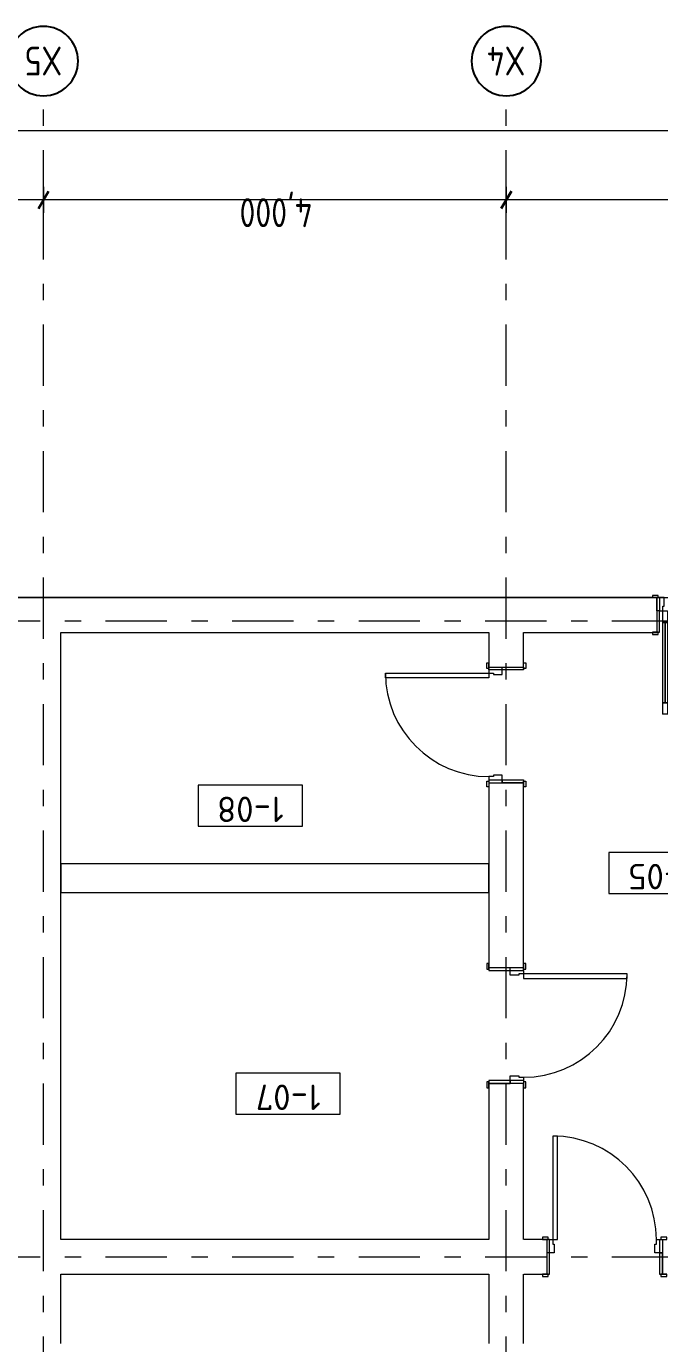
# Model space of a CAD drawing. Header units: millimetres. Extents: x 18162 to 3540582, y 72188 to 247925.
# Drawn here: x 27226 to 32698, y 90396 to 101785 of the extents above; entities that cross this region are included whole.
import ezdxf
from ezdxf.enums import TextEntityAlignment as Align

# ---------------------------------------------------------------- set-up
doc = ezdxf.new("R2010")
doc.units = ezdxf.units.MM
doc.header["$MEASUREMENT"] = 0
doc.set_wipeout_variables(frame=1)
doc.linetypes.add('Double Dashed', pattern=[1093.611073, 529.166651, -211.666656, 141.111112, -211.666656])
doc.linetypes.add('Wipeout_Contour', pattern=[1000, 0, -1000])
for name, color, linetype in [('Archicad Doors', 7, 'Continuous'), ('Archicad Zone Stamps', 7, 'Continuous'), ('Dimensioning - General', 7, 'Continuous'), ('Model Unit - Zone A', 7, 'Continuous'), ('Structural - Bearing', 7, 'Continuous'), ('Structural - Grid', 7, 'Continuous')]:
    doc.layers.add(name, color=color, linetype=linetype)
doc.styles.add('GENERATED_STYLE_2', font='')
doc.styles.add('GENERATED_STYLE_3', font='', dxfattribs={"width": 0.8})
doc.styles.get('GENERATED_STYLE_2').set_extended_font_data('ISOCPEUR MON')
doc.styles.get('GENERATED_STYLE_3').set_extended_font_data('ISOCPEUR MON')
doc.dimstyles.new('GENERATED_STYLE__1', dxfattribs={"dimtxt": 250, "dimasz": 114, "dimexe": 0.18, "dimexo": 0.0625, "dimgap": 0, "dimtad": 1, "dimdec": 0, "dimzin": 0, "dimdsep": 46, "dimtxsty": 'GENERATED_STYLE_3', "dimblk": 'ARROWHEAD_2', "dimblk1": 'ARROWHEAD_2', "dimblk2": 'ARROWHEAD_2', "dimcen": 0.09, "dimclrd": 13, "dimclre": 13, "dimclrt": 13, "dimadec": 0, "dimazin": 0, "dimtfac": 1, "dimtdec": 4, "dimtmove": 0, "dimatfit": 3, "dimfxl": 1, "dimtolj": 1, "dimtzin": 0, "dimarcsym": 0})

# ---------------------------------------------------------------- blocks, each defined once
blk = doc.blocks.new('Хонгил_1-05_3_3', base_point=(32710, 94466))
at = {"layer": 'Archicad Zone Stamps', "color": 7, "linetype": 'Continuous', "lineweight": 5}
for p, q in [((33160, 94643), (32260, 94643)), ((32260, 94643), (32260, 94289)), ((33160, 94289), (33160, 94643)), ((32260, 94289), (33160, 94289))]:
    blk.add_line(p, q, dxfattribs=at)
at = {"layer": 'Archicad Zone Stamps', "color": 7, "lineweight": 5, "style": 'GENERATED_STYLE_2'}
for tag, p in [('DUMMY_861', (32425, 94324)), ('ROOM_NUMBER', (32710, 94324))]:
    blk.add_attdef(tag, text='', height=220, rotation=180, dxfattribs=at).set_placement(p, align=Align.TOP_CENTER)
blk = doc.blocks.new('Техникийн өрөө_1-07_4_3', base_point=(29488, 92558))
at = {"layer": 'Archicad Zone Stamps', "color": 7, "linetype": 'Continuous', "lineweight": 5}
for p, q in [((29938, 92735), (29038, 92735)), ((29038, 92735), (29038, 92381)), ((29938, 92381), (29938, 92735)), ((29038, 92381), (29938, 92381))]:
    blk.add_line(p, q, dxfattribs=at)
at = {"layer": 'Archicad Zone Stamps', "color": 7, "lineweight": 5, "style": 'GENERATED_STYLE_2'}
for tag, p in [('DUMMY_861', (29202, 92416)), ('ROOM_NUMBER', (29488, 92416))]:
    blk.add_attdef(tag, text='', height=220, rotation=180, dxfattribs=at).set_placement(p, align=Align.TOP_CENTER)
blk = doc.blocks.new('Техникийн өрөө_1-08_5_3', base_point=(29162, 95048))
at = {"layer": 'Archicad Zone Stamps', "color": 7, "linetype": 'Continuous', "lineweight": 5}
for p, q in [((29612, 95225), (28712, 95225)), ((28712, 95225), (28712, 94870)), ((29612, 94870), (29612, 95225)), ((28712, 94870), (29612, 94870))]:
    blk.add_line(p, q, dxfattribs=at)
at = {"layer": 'Archicad Zone Stamps', "color": 7, "lineweight": 5, "style": 'GENERATED_STYLE_2'}
for tag, p in [('DUMMY_861', (28876, 94906)), ('ROOM_NUMBER', (29162, 94906))]:
    blk.add_attdef(tag, text='', height=220, rotation=180, dxfattribs=at).set_placement(p, align=Align.TOP_CENTER)
blk = doc.blocks.new('Door 27[6]_3')
at = {"layer": 'Archicad Doors', "color": 7, "linetype": 'Continuous', "lineweight": 13}
for p, q in [((31776, 92190), (31776, 91296)), ((31816, 92190), (31776, 92190)), ((31816, 91296), (31816, 92190)), ((31736, 91315), (31686, 91315)), ((31686, 91315), (31686, 91296)), ((31686, 91296), (31736, 91296)), ((31723, 91296), (31686, 91296)), ((31723, 91296), (31686, 91296)), ((31748, 91296), (31723, 91296)), ((31723, 91296), (31723, 91181)), ((31723, 91296), (31723, 91181)), ((31723, 91296), (31723, 91181)), ((31736, 91296), (31736, 91315)), ((31748, 91181), (31748, 91296)), ((31748, 91296), (31776, 91296)), ((31776, 91296), (31776, 91256)), ((31776, 91296), (31816, 91296)), ((31776, 91256), (31788, 91256)), ((31788, 91256), (31788, 91181)), ((32658, 91181), (32658, 91256)), ((32658, 91256), (32670, 91256)), ((32670, 91256), (32670, 91296)), ((32670, 91296), (32698, 91296)), ((32698, 91296), (32723, 91296)), ((32698, 91296), (32698, 91181)), ((32760, 91315), (32710, 91315)), ((32710, 91315), (32710, 91296)), ((32710, 91296), (32760, 91296)), ((32723, 91296), (32723, 91181)), ((32723, 91296), (32723, 91181)), ((32723, 91296), (32723, 91181)), ((32723, 91296), (32760, 91296)), ((32723, 91296), (32760, 91296)), ((32760, 91296), (32760, 91315)), ((31723, 91181), (31723, 90996)), ((31748, 91181), (31723, 91181)), ((31748, 91181), (31723, 91181)), ((31723, 91181), (31723, 90996)), ((31723, 91181), (31723, 90996)), ((31748, 90996), (31748, 91181)), ((31788, 91181), (31748, 91181)), ((32698, 91181), (32658, 91181)), ((32698, 91181), (32698, 90996)), ((32723, 91181), (32698, 91181)), ((32698, 91181), (32723, 91181)), ((32723, 90996), (32723, 91181)), ((32723, 91181), (32723, 90996)), ((32723, 91181), (32723, 90996)), ((31736, 90996), (31686, 90996)), ((31686, 90996), (31686, 90977)), ((31723, 90996), (31686, 90996)), ((31723, 90996), (31686, 90996)), ((31686, 90977), (31736, 90977)), ((31723, 90996), (31748, 90996)), ((31736, 90977), (31736, 90996)), ((32698, 90996), (32723, 90996)), ((32760, 90996), (32710, 90996)), ((32710, 90996), (32710, 90977)), ((32710, 90977), (32760, 90977)), ((32723, 90996), (32760, 90996)), ((32723, 90996), (32760, 90996)), ((32760, 90977), (32760, 90996))]:
    blk.add_line(p, q, dxfattribs=at)
blk.add_arc((31776, 91296), 894, 0, 90, dxfattribs=at)
blk = doc.blocks.new('Double Door Asymmetric 27[20]_3')
at = {"layer": 'Archicad Doors', "color": 7, "linetype": 'Continuous', "lineweight": 13}
for p, q in [((32686, 96865), (32636, 96865)), ((32636, 96865), (32636, 96846)), ((32636, 96846), (32686, 96846)), ((32673, 96846), (32636, 96846)), ((32673, 96846), (32636, 96846)), ((32698, 96846), (32673, 96846)), ((32673, 96731), (32673, 96846)), ((32673, 96846), (32673, 96731)), ((32673, 96846), (32673, 96731)), ((32686, 96846), (32686, 96865)), ((32698, 96846), (32698, 96731)), ((32738, 96846), (32698, 96846)), ((32738, 96771), (32738, 96846)), ((33808, 96846), (33808, 96771)), ((33848, 96846), (33808, 96846)), ((33848, 96846), (33873, 96846)), ((33848, 96731), (33848, 96846)), ((33910, 96865), (33860, 96865)), ((33860, 96865), (33860, 96846)), ((33860, 96846), (33910, 96846)), ((33873, 96731), (33873, 96846)), ((33873, 96846), (33873, 96731)), ((33873, 96846), (33873, 96731)), ((33873, 96846), (33910, 96846)), ((33873, 96846), (33910, 96846)), ((33910, 96846), (33910, 96865)), ((32673, 96731), (32673, 96546)), ((32698, 96731), (32673, 96731)), ((32698, 96731), (32673, 96731)), ((32673, 96731), (32673, 96546)), ((32673, 96731), (32673, 96546)), ((32698, 96546), (32698, 96731)), ((32698, 96731), (32726, 96731)), ((32726, 96731), (32726, 96771)), ((32726, 96771), (32738, 96771)), ((32726, 96631), (32726, 96731)), ((32726, 96731), (32766, 96731)), ((32766, 96731), (32766, 96631)), ((33820, 96731), (33780, 96731)), ((33780, 96731), (33780, 96531)), ((33808, 96771), (33820, 96771)), ((33820, 96771), (33820, 96731)), ((33820, 96731), (33848, 96731)), ((33820, 96531), (33820, 96731)), ((33848, 96731), (33848, 96546)), ((33873, 96731), (33848, 96731)), ((33848, 96731), (33873, 96731)), ((33873, 96546), (33873, 96731)), ((33873, 96731), (33873, 96546)), ((33873, 96731), (33873, 96546)), ((32766, 96631), (32726, 96631)), ((32746, 95937), (32746, 96631)), ((32686, 96546), (32636, 96546)), ((32636, 96546), (32636, 96527)), ((32673, 96546), (32636, 96546)), ((32673, 96546), (32636, 96546)), ((32636, 96527), (32686, 96527)), ((32673, 96546), (32698, 96546)), ((32686, 96527), (32686, 96546)), ((33780, 96531), (33820, 96531)), ((33848, 96546), (33873, 96546)), ((33910, 96546), (33860, 96546)), ((33860, 96546), (33860, 96527)), ((33860, 96527), (33910, 96527)), ((33873, 96546), (33910, 96546)), ((33873, 96546), (33910, 96546)), ((33910, 96527), (33910, 96546)), ((32726, 95837), (32726, 95937)), ((32726, 95937), (32766, 95937)), ((32766, 95937), (32766, 95837)), ((32766, 95837), (32726, 95837))]:
    blk.add_line(p, q, dxfattribs=at)
at = {"layer": 'Archicad Doors', "color": 7, "linetype": 'Continuous', "lineweight": 13, "flags": 128}
for points in [[(32726, 95937), (32726, 96631), (32746, 96631), (32746, 95937)], [(32746, 95937), (32746, 96631), (32766, 96631), (32766, 95937)]]:
    blk.add_lwpolyline(points, close=True, dxfattribs=at)
at = {"layer": 'Archicad Doors', "color": 7, "linetype": 'Continuous', "lineweight": 13}
for centre, radius, start, end in [((32726, 96731), 894, 270, 0), ((33820, 96731), 200, 180, 270)]:
    blk.add_arc(centre, radius, start, end, dxfattribs=at)
blk = doc.blocks.new('Door 27[22]_3')
at = {"layer": 'Archicad Doors', "color": 7, "linetype": 'Continuous', "lineweight": 13}
for p, q in [((31223, 93683), (31204, 93683)), ((31204, 93683), (31204, 93633)), ((31204, 93633), (31223, 93633)), ((31223, 93633), (31223, 93683)), ((31223, 93646), (31223, 93683)), ((31223, 93646), (31223, 93683)), ((31408, 93646), (31223, 93646)), ((31223, 93646), (31223, 93621)), ((31408, 93646), (31223, 93646)), ((31408, 93646), (31223, 93646)), ((31408, 93621), (31408, 93646)), ((31408, 93621), (31408, 93646)), ((31523, 93646), (31408, 93646)), ((31523, 93646), (31408, 93646)), ((31523, 93646), (31408, 93646)), ((31542, 93683), (31523, 93683)), ((31523, 93683), (31523, 93633)), ((31523, 93646), (31523, 93683)), ((31523, 93646), (31523, 93683)), ((31523, 93621), (31523, 93646)), ((31523, 93633), (31542, 93633)), ((31542, 93633), (31542, 93683)), ((31223, 93621), (31408, 93621)), ((31408, 93621), (31523, 93621)), ((31408, 93581), (31408, 93621)), ((31483, 93581), (31408, 93581)), ((31523, 93593), (31483, 93593)), ((31483, 93593), (31483, 93581)), ((31523, 93621), (31523, 93593)), ((32417, 93593), (31523, 93593)), ((31523, 93593), (31523, 93553)), ((31523, 93553), (32417, 93553)), ((32417, 93553), (32417, 93593)), ((31204, 92659), (31204, 92609)), ((31223, 92659), (31204, 92659)), ((31204, 92609), (31223, 92609)), ((31408, 92671), (31223, 92671)), ((31223, 92671), (31223, 92646)), ((31223, 92609), (31223, 92659)), ((31223, 92646), (31408, 92646)), ((31408, 92646), (31223, 92646)), ((31408, 92646), (31223, 92646)), ((31223, 92646), (31223, 92609)), ((31223, 92646), (31223, 92609)), ((31408, 92711), (31483, 92711)), ((31408, 92671), (31408, 92711)), ((31408, 92646), (31408, 92671)), ((31408, 92671), (31408, 92646)), ((31523, 92671), (31408, 92671)), ((31523, 92646), (31408, 92646)), ((31523, 92646), (31408, 92646)), ((31523, 92646), (31408, 92646)), ((31483, 92711), (31483, 92699)), ((31483, 92699), (31523, 92699)), ((31523, 92699), (31523, 92671)), ((31523, 92671), (31523, 92646)), ((31523, 92659), (31523, 92609)), ((31542, 92659), (31523, 92659)), ((31523, 92646), (31523, 92609)), ((31523, 92646), (31523, 92609)), ((31523, 92609), (31542, 92609)), ((31542, 92609), (31542, 92659))]:
    blk.add_line(p, q, dxfattribs=at)
blk.add_arc((31523, 93593), 894, 270, 0, dxfattribs=at)
blk = doc.blocks.new('Door 27[23]_3')
at = {"layer": 'Archicad Doors', "color": 7, "linetype": 'Continuous', "lineweight": 13}
for p, q in [((31204, 96233), (31204, 96283)), ((31204, 96283), (31223, 96283)), ((31223, 96283), (31223, 96233)), ((31223, 96246), (31223, 96283)), ((31223, 96246), (31223, 96283)), ((31223, 96221), (31223, 96246)), ((31223, 96246), (31338, 96246)), ((31223, 96246), (31338, 96246)), ((31223, 96246), (31338, 96246)), ((31338, 96246), (31523, 96246)), ((31338, 96221), (31338, 96246)), ((31338, 96221), (31338, 96246)), ((31338, 96246), (31523, 96246)), ((31338, 96246), (31523, 96246)), ((31523, 96233), (31523, 96283)), ((31523, 96283), (31542, 96283)), ((31523, 96246), (31523, 96283)), ((31523, 96246), (31523, 96283)), ((31523, 96246), (31523, 96221)), ((31542, 96283), (31542, 96233)), ((30329, 96193), (31223, 96193)), ((30329, 96153), (30329, 96193)), ((31223, 96153), (30329, 96153)), ((31223, 96233), (31204, 96233)), ((31338, 96221), (31223, 96221)), ((31223, 96221), (31223, 96193)), ((31223, 96193), (31263, 96193)), ((31223, 96193), (31223, 96153)), ((31263, 96193), (31263, 96181)), ((31263, 96181), (31338, 96181)), ((31523, 96221), (31338, 96221)), ((31338, 96181), (31338, 96221)), ((31542, 96233), (31523, 96233)), ((31204, 95209), (31204, 95259)), ((31204, 95259), (31223, 95259)), ((31263, 95299), (31223, 95299)), ((31223, 95299), (31223, 95271)), ((31223, 95271), (31223, 95246)), ((31223, 95271), (31338, 95271)), ((31223, 95259), (31223, 95209)), ((31223, 95246), (31338, 95246)), ((31223, 95246), (31338, 95246)), ((31223, 95246), (31338, 95246)), ((31223, 95246), (31223, 95209)), ((31223, 95246), (31223, 95209)), ((31338, 95311), (31263, 95311)), ((31263, 95311), (31263, 95299)), ((31338, 95271), (31338, 95311)), ((31338, 95271), (31523, 95271)), ((31338, 95246), (31338, 95271)), ((31338, 95271), (31338, 95246)), ((31523, 95246), (31338, 95246)), ((31338, 95246), (31523, 95246)), ((31338, 95246), (31523, 95246)), ((31523, 95271), (31523, 95246)), ((31523, 95209), (31523, 95259)), ((31523, 95259), (31542, 95259)), ((31523, 95246), (31523, 95209)), ((31523, 95246), (31523, 95209)), ((31542, 95259), (31542, 95209)), ((31223, 95209), (31204, 95209)), ((31542, 95209), (31523, 95209))]:
    blk.add_line(p, q, dxfattribs=at)
blk.add_arc((31223, 96193), 894, 180, 270, dxfattribs=at)
blk = doc.blocks.new('*D52')
at = {"layer": 'Dimensioning - General', "color": 12, "linetype": 'Continuous', "lineweight": 35, "transparency": 16777216}
for p, q in [((20917, 100960), (20830, 100810)), ((50830, 100810), (50917, 100960))]:
    blk.add_line(p, q, dxfattribs=at)
at = {"layer": 'Dimensioning - General', "color": 13, "linetype": 'Continuous', "lineweight": 13, "transparency": 16777216}
for p, q in [((20873, 100773), (20873, 100998)), ((50873, 100773), (50873, 100998)), ((20800, 100885), (20873, 100885)), ((20873, 100885), (50873, 100885)), ((50873, 100885), (50947, 100885))]:
    blk.add_line(p, q, dxfattribs=at)
at = {"layer": 'Dimensioning - General', "color": 13, "lineweight": 13, "transparency": 16777216, "insert": (36258, 100958), "char_height": 250, "attachment_point": 7, "rotation": 180, "style": 'GENERATED_STYLE_3'}
blk.add_mtext('\\A1;{\\pql;\\fISOCPEUR MON|b0|i0|c0|p0;\\W0.800000;30,000}', dxfattribs=at)
blk = doc.blocks.new('ARROWHEAD_2')
at = {"color": 0, "linetype": 'Continuous', "lineweight": 0}
for p, q in [((0, 0), (-1, 0)), ((-0.378, -0.655), (0.378, 0.655))]:
    blk.add_line(p, q, dxfattribs=at)
blk = doc.blocks.new('*D57')
at = {"layer": 'Dimensioning - General', "color": 12, "linetype": 'Continuous', "lineweight": 35, "transparency": 16777216}
for p, q in [((31330, 100210), (31417, 100360)), ((37830, 100210), (37917, 100360))]:
    blk.add_line(p, q, dxfattribs=at)
at = {"layer": 'Dimensioning - General', "color": 13, "linetype": 'Continuous', "lineweight": 13, "transparency": 16777216}
for p, q in [((37873, 100398), (37873, 100173)), ((37873, 100285), (31373, 100285)), ((44373, 100285), (37873, 100285))]:
    blk.add_line(p, q, dxfattribs=at)
at = {"layer": 'Dimensioning - General', "color": 13, "lineweight": 13, "transparency": 16777216, "insert": (34938, 100358), "char_height": 250, "attachment_point": 7, "rotation": 180, "style": 'GENERATED_STYLE_3'}
blk.add_mtext('\\A1;{\\pql;\\fISOCPEUR MON|b0|i0|c0|p0;\\W0.800000;6,500}', dxfattribs=at)
blk = doc.blocks.new('*D58')
at = {"layer": 'Dimensioning - General', "color": 12, "linetype": 'Continuous', "lineweight": 35, "transparency": 16777216}
for p, q in [((27330, 100210), (27417, 100360)), ((31330, 100210), (31417, 100360))]:
    blk.add_line(p, q, dxfattribs=at)
at = {"layer": 'Dimensioning - General', "color": 13, "linetype": 'Continuous', "lineweight": 13, "transparency": 16777216}
for p, q in [((31373, 100398), (31373, 100173)), ((31373, 100285), (27373, 100285)), ((37873, 100285), (31373, 100285))]:
    blk.add_line(p, q, dxfattribs=at)
at = {"layer": 'Dimensioning - General', "color": 13, "lineweight": 13, "transparency": 16777216, "insert": (29698, 100358), "char_height": 250, "attachment_point": 7, "rotation": 180, "style": 'GENERATED_STYLE_3'}
blk.add_mtext('\\A1;{\\pql;\\fISOCPEUR MON|b0|i0|c0|p0;\\W0.800000;4,000}', dxfattribs=at)
blk = doc.blocks.new('*D59')
at = {"layer": 'Dimensioning - General', "color": 12, "linetype": 'Continuous', "lineweight": 35, "transparency": 16777216}
for p, q in [((20917, 100360), (20830, 100210)), ((27330, 100210), (27417, 100360))]:
    blk.add_line(p, q, dxfattribs=at)
at = {"layer": 'Dimensioning - General', "color": 13, "linetype": 'Continuous', "lineweight": 13, "transparency": 16777216}
for p, q in [((20873, 100398), (20873, 100173)), ((27373, 100398), (27373, 100173)), ((20873, 100285), (20800, 100285)), ((27373, 100285), (20873, 100285)), ((31373, 100285), (27373, 100285))]:
    blk.add_line(p, q, dxfattribs=at)
at = {"layer": 'Dimensioning - General', "color": 13, "lineweight": 13, "transparency": 16777216, "insert": (24438, 100358), "char_height": 250, "attachment_point": 7, "rotation": 180, "style": 'GENERATED_STYLE_3'}
blk.add_mtext('\\A1;{\\pql;\\fISOCPEUR MON|b0|i0|c0|p0;\\W0.800000;6,500}', dxfattribs=at)
blk = doc.blocks.new('Standard grid marker[19]_3', base_point=(18162, 91146))
at = {"layer": 'Structural - Grid', "color": 13, "linetype": 'Double Dashed', "lineweight": 13}
blk.add_line((19162, 91146), (53724, 91146), dxfattribs=at)
at = {"layer": 'Structural - Grid', "color": 13, "lineweight": 13, "style": 'GENERATED_STYLE_3'}
blk.add_attdef('AC_MarkerText_1', text='', height=250, rotation=180, dxfattribs=at).set_placement((55024, 91021), align=Align.TOP_CENTER)
blk = doc.blocks.new('Standard grid marker[20]_3', base_point=(18162, 96646))
at = {"layer": 'Structural - Grid', "color": 13, "linetype": 'Double Dashed', "lineweight": 13}
blk.add_line((19162, 96646), (53724, 96646), dxfattribs=at)
at = {"layer": 'Structural - Grid', "color": 13, "lineweight": 13, "style": 'GENERATED_STYLE_3'}
blk.add_attdef('AC_MarkerText_1', text='', height=250, rotation=180, dxfattribs=at).set_placement((55024, 96521), align=Align.TOP_CENTER)
blk = doc.blocks.new('Standard grid marker[23]_3', base_point=(31373, 72524))
at = {"layer": 'Structural - Grid', "color": 13, "linetype": 'Double Dashed', "lineweight": 13}
for p, q in [((31373, 100185), (31373, 101185)), ((31373, 73524), (31373, 100185))]:
    blk.add_line(p, q, dxfattribs=at)
at = {"layer": 'Structural - Grid', "color": 13, "linetype": 'Continuous', "lineweight": 25, "flags": 128}
blk.add_lwpolyline([(31373, 101785, 1), (31373, 101185, 1)], format="xyb", close=True, dxfattribs=at)
at = {"layer": 'Structural - Grid', "color": 13, "linetype": 'Double Dashed', "lineweight": 13}
blk.add_point((31373, 100185), dxfattribs=at)
blk.add_point((31373, 100185), dxfattribs=at)
at = {"layer": 'Structural - Grid', "color": 13, "lineweight": 13, "style": 'GENERATED_STYLE_3'}
blk.add_attdef('AC_MarkerText_1', text='', height=250, rotation=180, dxfattribs=at).set_placement((31373, 101360), align=Align.TOP_CENTER)
blk = doc.blocks.new('Standard grid marker[24]_3', base_point=(27373, 72524))
at = {"layer": 'Structural - Grid', "color": 13, "linetype": 'Double Dashed', "lineweight": 13}
for p, q in [((27373, 100185), (27373, 101185)), ((27373, 73524), (27373, 100185))]:
    blk.add_line(p, q, dxfattribs=at)
at = {"layer": 'Structural - Grid', "color": 13, "linetype": 'Continuous', "lineweight": 25, "flags": 128}
blk.add_lwpolyline([(27373, 101785, 1), (27373, 101185, 1)], format="xyb", close=True, dxfattribs=at)
at = {"layer": 'Structural - Grid', "color": 13, "linetype": 'Double Dashed', "lineweight": 13}
blk.add_point((27373, 100185), dxfattribs=at)
blk.add_point((27373, 100185), dxfattribs=at)
at = {"layer": 'Structural - Grid', "color": 13, "lineweight": 13, "style": 'GENERATED_STYLE_3'}
blk.add_attdef('AC_MarkerText_1', text='', height=250, rotation=180, dxfattribs=at).set_placement((27373, 101360), align=Align.TOP_CENTER)

msp = doc.modelspace()

# ---------------------------------------------------------------- block references
at = {"layer": 'Model Unit - Zone A', "color": 7, "linetype": 'Continuous', "lineweight": 5}
for name, p, values in [('Техникийн өрөө_1-08_5_3', (29161.9, 95047.8), {'ROOM_NUMBER': '1-08'}), ('Хонгил_1-05_3_3', (32710.3, 94466.1), {'ROOM_NUMBER': '1-05'}), ('Техникийн өрөө_1-07_4_3', (29487.7, 92558.1), {'ROOM_NUMBER': '1-07'})]:
    msp.add_blockref(name, p, dxfattribs=at).add_auto_attribs(values)

# ---------------------------------------------------------------- dimensions: what is measured, and where the dimension line sits
at = {"layer": 'Dimensioning - General', "color": 13, "linetype": 'Continuous', "lineweight": 13}
for base, p1, p2, angle, picture, middle in [((50873.5, 100885.5), (20873.5, 101185.5), (50873.5, 101185.5), 0, '*D52', (35743.8, 100710.5)), ((20873.5, 100285.5), (27373.5, 101185.5), (20873.5, 101185.5), 180, '*D59', (24019.1, 100110.5)), ((27373.5, 100285.5), (31373.5, 101185.5), (27373.5, 101185.5), 180, '*D58', (29279.1, 100110.5)), ((31373.5, 100285.5), (37873.5, 101185.5), (31373.5, 101185.5), 180, '*D57', (34519.1, 100110.5))]:
    dim = msp.add_linear_dim(base=base, p1=p1, p2=p2, angle=angle, dimstyle='GENERATED_STYLE__1', dxfattribs=at)
    dim.commit()
    dim.dimension.update_dxf_attribs({"geometry": picture, "text_midpoint": middle, "dimtype": 160, "text_rotation": 180})

# ---------------------------------------------------------------- wipeouts: each hides what was drawn before it
at = {"color": 254, "linetype": 'Wipeout_Contour', "lineweight": 0, "ltscale": 383112.254854}
msp.add_wipeout([(31223.5, 90995.7), (31223.5, 91295.7), (27523.5, 91295.7), (27523.5, 90995.7)], dxfattribs=at).dxf.layer = 'Structural - Bearing'
at = {"color": 254, "linetype": 'Wipeout_Contour', "lineweight": 0, "ltscale": 385903.403478}
msp.add_wipeout([(31723.5, 91295.7), (31523.5, 91295.7), (31523.5, 90995.7), (31723.5, 90995.7)], dxfattribs=at).dxf.layer = 'Structural - Bearing'

# ---------------------------------------------------------------- next in the draw order: linework, layer by layer
at = {"layer": 'Structural - Bearing', "color": 7, "linetype": 'Continuous', "lineweight": 20}
for p, q in [((31723.5, 91295.7), (31686.5, 91295.7)), ((31723.5, 91295.7), (31723.5, 91180.7)), ((31723.5, 91180.7), (31723.5, 90995.7)), ((31723.5, 90995.7), (31686.5, 90995.7))]:
    msp.add_line(p, q, dxfattribs=at)
at = {"layer": 'Structural - Bearing', "color": 7, "linetype": 'Continuous', "lineweight": 20, "flags": 128}
for points in [[(31223.5, 91295.7), (27523.5, 91295.7)], [(31723.5, 91295.7), (31523.5, 91295.7)], [(27523.5, 90995.7), (31223.5, 90995.7)], [(31523.5, 90995.7), (31723.5, 90995.7)]]:
    msp.add_lwpolyline(points, dxfattribs=at)

# ---------------------------------------------------------------- next in the draw order: block references
at = {"layer": 'Archicad Doors', "color": 7, "linetype": 'Continuous', "lineweight": 13}
msp.add_blockref('Door 27[6]_3', (0, 0), dxfattribs=at)

# ---------------------------------------------------------------- next in the draw order: wipeouts: each hides what was drawn before it
at = {"color": 254, "linetype": 'Wipeout_Contour', "lineweight": 0, "ltscale": 389601.681099}
msp.add_wipeout([(27523.5, 96545.7), (27223.5, 96545.7), (27223.5, 90395.7), (27523.5, 90395.7)], dxfattribs=at).dxf.layer = 'Structural - Bearing'
at = {"color": 254, "linetype": 'Wipeout_Contour', "lineweight": 0, "ltscale": 386998.336426}
msp.add_wipeout([(31223.5, 90395.7), (31523.5, 90395.7), (31523.5, 92645.7), (31223.5, 92645.7)], dxfattribs=at).dxf.layer = 'Structural - Bearing'

# ---------------------------------------------------------------- next in the draw order: linework, layer by layer
at = {"layer": 'Structural - Bearing', "color": 7, "linetype": 'Continuous', "lineweight": 20}
for p, q in [((31223.5, 92645.7), (31223.5, 92608.7)), ((31408.5, 92645.7), (31223.5, 92645.7)), ((31523.5, 92645.7), (31408.5, 92645.7)), ((31523.5, 92645.7), (31523.5, 92608.7))]:
    msp.add_line(p, q, dxfattribs=at)
at = {"layer": 'Structural - Bearing', "color": 7, "linetype": 'Continuous', "lineweight": 20, "flags": 128}
for points in [[(27523.5, 91295.7), (27523.5, 96545.7)], [(31223.5, 92645.7), (31223.5, 91295.7)], [(31523.5, 91295.7), (31523.5, 92645.7)], [(27523.5, 90395.7), (27523.5, 90995.7)], [(31223.5, 90995.7), (31223.5, 90395.7)], [(31523.5, 90395.7), (31523.5, 90995.7)]]:
    msp.add_lwpolyline(points, dxfattribs=at)

# ---------------------------------------------------------------- next in the draw order: block references
at = {"layer": 'Structural - Grid', "color": 13, "linetype": 'Continuous', "lineweight": 13}
msp.add_blockref('Standard grid marker[19]_3', (18162.3, 91145.7), dxfattribs=at)

# ---------------------------------------------------------------- next in the draw order: wipeouts: each hides what was drawn before it
at = {"color": 254, "linetype": 'Wipeout_Contour', "lineweight": 0, "ltscale": 402064.133814}
msp.add_wipeout([(21073.5, 96845.7), (21073.5, 96545.7), (32673.5, 96545.7), (32673.5, 96845.7)], dxfattribs=at).dxf.layer = 'Structural - Bearing'
at = {"color": 254, "linetype": 'Wipeout_Contour', "lineweight": 0, "ltscale": 395599.525979}
msp.add_wipeout([(27523.5, 94295.7), (31223.5, 94295.7), (31223.5, 94545.7), (27523.5, 94545.7)], dxfattribs=at).dxf.layer = 'Structural - Bearing'

# ---------------------------------------------------------------- next in the draw order: linework, layer by layer
at = {"layer": 'Structural - Bearing', "color": 7, "linetype": 'Continuous', "lineweight": 20}
for p, q in [((32673.5, 96845.7), (32636.5, 96845.7)), ((32673.5, 96845.7), (32673.5, 96730.7)), ((32673.5, 96730.7), (32673.5, 96545.7)), ((32673.5, 96545.7), (32636.5, 96545.7))]:
    msp.add_line(p, q, dxfattribs=at)
at = {"layer": 'Structural - Bearing', "color": 7, "linetype": 'Continuous', "lineweight": 20, "flags": 128}
for points in [[(32673.5, 96845.7), (20773.5, 96845.7)], [(27523.5, 96545.7), (31223.5, 96545.7)], [(31523.5, 96545.7), (32673.5, 96545.7)], [(31223.5, 94545.7), (27523.5, 94545.7)], [(27523.5, 94545.7), (27523.5, 94295.7)], [(31223.5, 94295.7), (31223.5, 94545.7)], [(27523.5, 94295.7), (31223.5, 94295.7)]]:
    msp.add_lwpolyline(points, dxfattribs=at)

# ---------------------------------------------------------------- next in the draw order: block references
at = {"layer": 'Archicad Doors', "color": 7, "linetype": 'Continuous', "lineweight": 13}
msp.add_blockref('Double Door Asymmetric 27[20]_3', (0, 0), dxfattribs=at)
at = {"layer": 'Structural - Grid', "color": 13, "linetype": 'Continuous', "lineweight": 13}
ref = msp.add_blockref('Standard grid marker[24]_3', (27373.5, 72524.1), dxfattribs=at)
ref.add_attrib('AC_MarkerText_1', 'X5', dxfattribs={"color": 13, "lineweight": 13, "height": 250, "rotation": 180, "style": 'GENERATED_STYLE_3', "width": 0.8}).set_placement((27373.5, 101360.5), align=Align.TOP_CENTER)

# ---------------------------------------------------------------- next in the draw order: wipeouts: each hides what was drawn before it
at = {"color": 254, "linetype": 'Wipeout_Contour', "lineweight": 0, "ltscale": 405491.184005}
msp.add_wipeout([(31223.5, 96545.7), (31223.5, 96245.7), (31523.5, 96245.7), (31523.5, 96545.7)], dxfattribs=at).dxf.layer = 'Structural - Bearing'
at = {"color": 254, "linetype": 'Wipeout_Contour', "lineweight": 0, "ltscale": 398082.691255}
msp.add_wipeout([(31223.5, 93645.7), (31523.5, 93645.7), (31523.5, 95245.7), (31223.5, 95245.7)], dxfattribs=at).dxf.layer = 'Structural - Bearing'

# ---------------------------------------------------------------- next in the draw order: linework, layer by layer
at = {"layer": 'Structural - Bearing', "color": 7, "linetype": 'Continuous', "lineweight": 20}
for p, q in [((31223.5, 96245.7), (31223.5, 96282.7)), ((31223.5, 96245.7), (31338.5, 96245.7)), ((31338.5, 96245.7), (31523.5, 96245.7)), ((31523.5, 96245.7), (31523.5, 96282.7)), ((31223.5, 95245.7), (31223.5, 95208.7)), ((31223.5, 95245.7), (31338.5, 95245.7)), ((31338.5, 95245.7), (31523.5, 95245.7)), ((31523.5, 95245.7), (31523.5, 95208.7)), ((31223.5, 93645.7), (31223.5, 93682.7)), ((31408.5, 93645.7), (31223.5, 93645.7)), ((31523.5, 93645.7), (31408.5, 93645.7)), ((31523.5, 93645.7), (31523.5, 93682.7))]:
    msp.add_line(p, q, dxfattribs=at)
at = {"layer": 'Structural - Bearing', "color": 7, "linetype": 'Continuous', "lineweight": 13, "flags": 128}
msp.add_lwpolyline([(20773.5, 78545.7), (20773.5, 96845.7), (35273.5, 96845.7), (37773.5, 96845.7), (37773.5, 96845.7), (50973.5, 96845.8), (50973.5, 78545.7)], close=True, dxfattribs=at)
at = {"layer": 'Structural - Bearing', "color": 7, "linetype": 'Continuous', "lineweight": 20, "flags": 128}
for points in [[(31223.5, 96545.7), (31223.5, 96245.7)], [(31523.5, 96245.7), (31523.5, 96545.7)], [(31223.5, 95245.7), (31223.5, 93645.7)], [(31523.5, 93645.7), (31523.5, 95245.7)]]:
    msp.add_lwpolyline(points, dxfattribs=at)

# ---------------------------------------------------------------- next in the draw order: block references
at = {"layer": 'Archicad Doors', "color": 7, "linetype": 'Continuous', "lineweight": 13}
for name in ['Door 27[23]_3', 'Door 27[22]_3']:
    msp.add_blockref(name, (0, 0), dxfattribs=at)
at = {"layer": 'Structural - Grid', "color": 13, "linetype": 'Continuous', "lineweight": 13}
ref = msp.add_blockref('Standard grid marker[23]_3', (31373.5, 72524.1), dxfattribs=at)
ref.add_attrib('AC_MarkerText_1', 'X4', dxfattribs={"color": 13, "lineweight": 13, "height": 250, "rotation": 180, "style": 'GENERATED_STYLE_3', "width": 0.8}).set_placement((31373.5, 101360.5), align=Align.TOP_CENTER)
msp.add_blockref('Standard grid marker[20]_3', (18162.3, 96645.7), dxfattribs=at)

doc.saveas('drawing.dxf')
